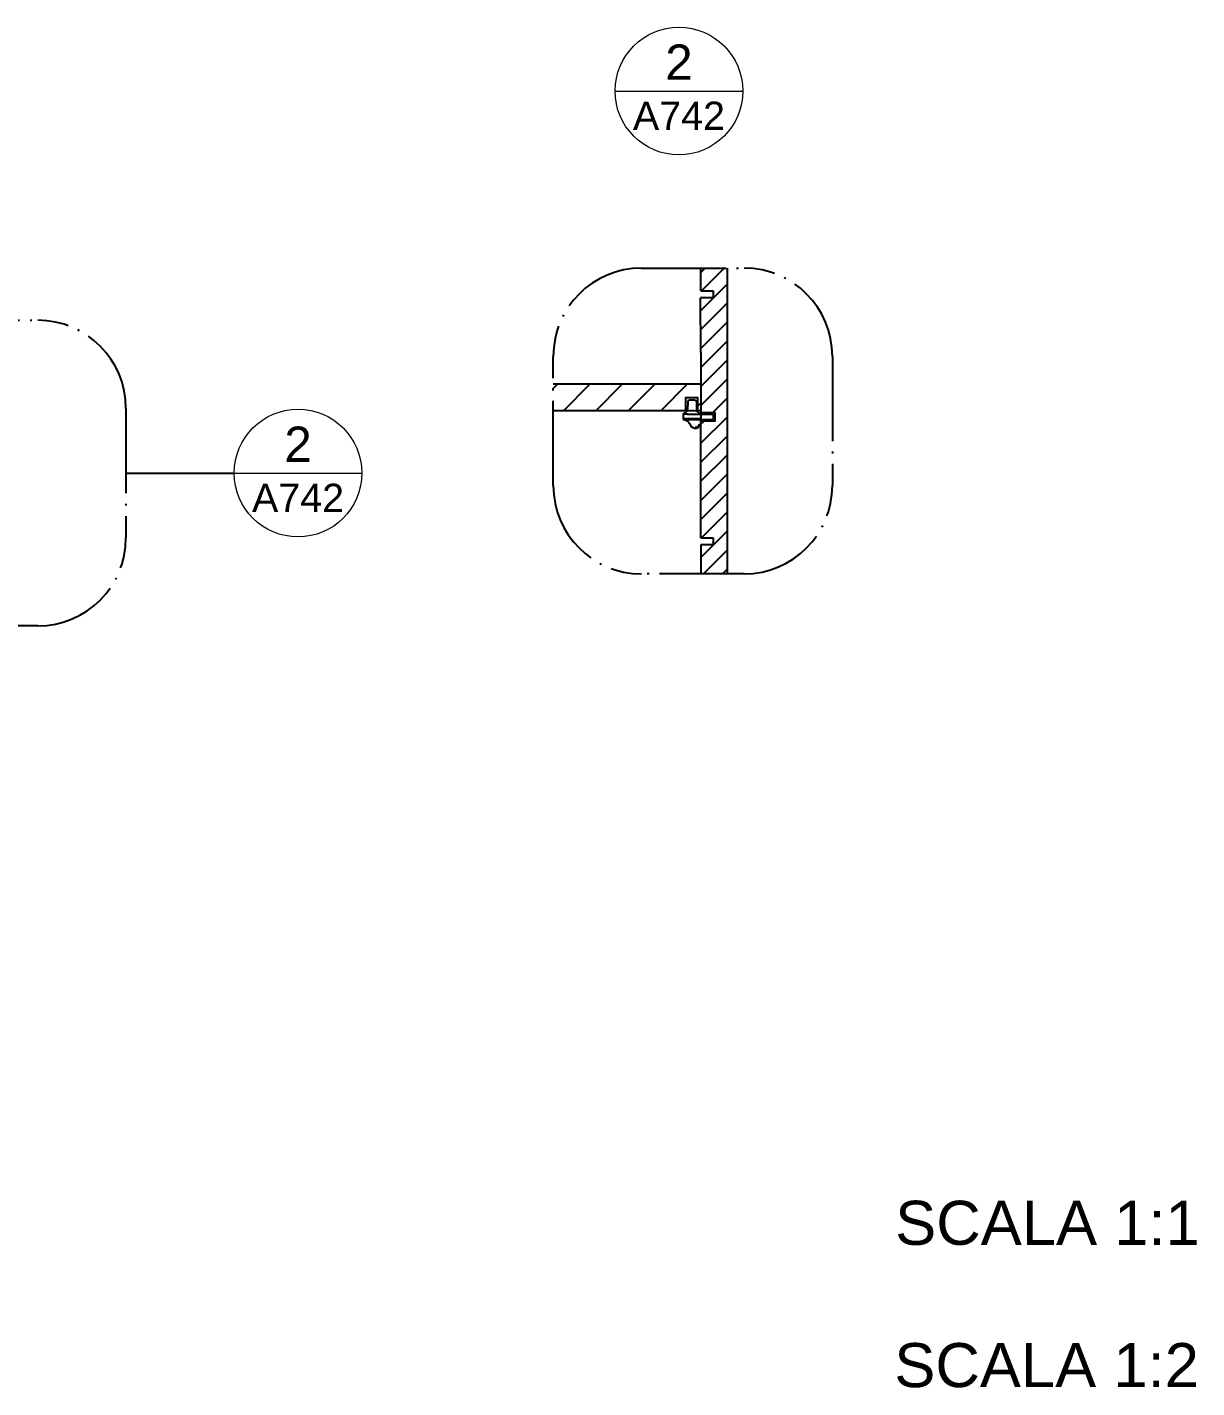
# Model space of a CAD drawing. Header units: millimetres. Extents: x 317 to 1254, y -31 to 529.
# Drawn here: x 1187.9 to 1254.3, y 115.4 to 192.6 of the extents above; entities that cross this region are included whole.
import ezdxf
from ezdxf.enums import TextEntityAlignment as Align

# ---------------------------------------------------------------- set-up
doc = ezdxf.new("R2010")
doc.units = ezdxf.units.MM
doc.linetypes.add('ACAD_ISO04W100', pattern=[30, 24, -3, 0, -3])
doc.layers.add('A-ANNO-SYMB', color=202, linetype='Continuous', lineweight=18)
for name, color, linetype in [('ALTRE LINEE', 70, 'Continuous'), ('CONTRONO SEZIONI', 26, 'ACAD_ISO04W100'), ('LINEE SEZIONE', 5, 'Continuous'), ('retino dettagli', 157, 'Continuous'), ('SIMBOLI', 201, 'ACAD_ISO04W100'), ('viti sottili', 4, 'Continuous')]:
    doc.layers.add(name, color=color, linetype=linetype)
doc.styles.add('ARIAL', font='arial.ttf')
doc.styles.get("Standard").update_dxf_attribs({"font": 'arial.ttf'})

# ---------------------------------------------------------------- blocks, each defined once
blk = doc.blocks.new('DETAGLI')
at = {"layer": 'A-ANNO-SYMB', "linetype": 'Continuous'}
blk.add_line((486.66, 356.17), (504.76, 356.17), dxfattribs=at)
blk.add_circle((495.71, 356.17), 9.05, dxfattribs=at)
for tag, p in [('TAVOLA', (495.71, 362.76)), ('SEZIONE', (495.71, 354.67))]:
    blk.add_attdef(tag, text='', height=5, dxfattribs=at).set_placement(p, align=Align.TOP_CENTER)

msp = doc.modelspace()

# ---------------------------------------------------------------- hatches: boundary and pattern name
at = {"layer": 'retino dettagli'}
h = msp.add_hatch(dxfattribs=at)
h.set_pattern_fill('ANSI31', color=256, scale=0.24)
h.paths.add_polyline_path([(1227.627, 178.919), (1226.129, 178.919), (1226.129, 177.637), (1226.829, 177.637), (1226.829, 177.347), (1226.125, 177.347), (1226.129, 174.137), (1226.127, 170.737), (1226.926, 170.737), (1226.926, 170.253), (1226.126, 170.253), (1226.125, 170.153), (1226.125, 166.847), (1226.129, 163.637), (1226.829, 163.637), (1226.829, 163.372), (1226.829, 163.347), (1226.127, 163.347), (1226.127, 161.59), (1227.627, 161.59)])
h = msp.add_hatch(dxfattribs=at)
h.set_pattern_fill('ANSI31', color=256, scale=0.41)
h.paths.add_polyline_path([(1225.256, 171.569), (1225.971, 171.569), (1225.971, 170.837), (1226.127, 170.837), (1226.128, 172.337), (1217.763, 172.337), (1217.763, 170.837), (1225.256, 170.837)])

# ---------------------------------------------------------------- linework, layer by layer
at = {"layer": 'ALTRE LINEE'}
for p, q in [((1225.256, 170.837), (1225.382, 170.837)), ((1225.882, 170.837), (1225.971, 170.837)), ((1226.127, 170.737), (1226.129, 170.637))]:
    msp.add_line(p, q, dxfattribs=at)
at = {"layer": 'CONTRONO SEZIONI', "ltscale": 0.2}
for points in [[(1222.763, 178.919), (1228.598, 178.919)], [(1182.698, 175.963), (1188.533, 175.963)], [(1217.763, 166.59), (1217.763, 173.919)], [(1233.598, 173.919), (1233.598, 166.59)], [(1193.533, 170.963), (1193.533, 163.634)], [(1228.598, 161.59), (1222.763, 161.59)], [(1188.533, 158.634), (1182.698, 158.634)]]:
    msp.add_lwpolyline(points, dxfattribs=at)
for centre, start, end in [((1222.763, 173.919), 90, 180), ((1228.598, 173.919), 0, 90), ((1188.533, 170.963), 0, 90), ((1222.763, 166.59), 180, 270), ((1228.598, 166.59), 270, 0), ((1188.533, 163.634), 270, 0)]:
    msp.add_arc(centre, 5, start, end, dxfattribs=at)
at = {"layer": 'LINEE SEZIONE'}
for p, q in [((1226.129, 177.637), (1226.129, 178.919)), ((1227.627, 178.919), (1227.627, 161.59)), ((1226.129, 177.637), (1226.829, 177.637)), ((1226.829, 177.637), (1226.829, 177.237)), ((1226.829, 177.237), (1226.125, 177.236)), ((1226.129, 174.137), (1226.125, 177.236)), ((1226.129, 174.137), (1226.127, 170.737)), ((1226.127, 172.337), (1217.763, 172.337)), ((1225.256, 170.837), (1217.763, 170.837)), ((1226.127, 170.837), (1225.971, 170.837)), ((1226.129, 163.637), (1226.126, 170.253)), ((1226.129, 163.637), (1226.829, 163.637)), ((1226.829, 163.637), (1226.829, 163.372)), ((1226.829, 163.637), (1226.829, 163.237)), ((1226.127, 163.237), (1226.127, 161.59)), ((1226.829, 163.237), (1226.127, 163.237)), ((1226.829, 163.347), (1226.829, 163.372))]:
    msp.add_line(p, q, dxfattribs=at)
for points in [[(1225.971, 170.837), (1225.971, 171.569), (1225.256, 171.569), (1225.256, 170.837)], [(1226.127, 170.737), (1226.926, 170.737), (1226.926, 170.253), (1226.126, 170.253)]]:
    msp.add_lwpolyline(points, dxfattribs=at)
at = {"layer": 'SIMBOLI'}
msp.add_line((1193.533, 167.298), (1199.671, 167.298), dxfattribs=at)
at = {"layer": 'viti sottili'}
for p, q in [((1225.391, 171.393), (1225.382, 170.837)), ((1225.891, 171.385), (1225.882, 170.837)), ((1225.129, 170.648), (1225.125, 170.397)), ((1225.129, 170.648), (1225.382, 170.837)), ((1225.379, 170.644), (1225.129, 170.648)), ((1225.379, 170.644), (1225.879, 170.637)), ((1225.879, 170.637), (1226.129, 170.637)), ((1226.127, 170.637), (1225.882, 170.837)), ((1226.129, 170.637), (1226.829, 170.637)), ((1226.129, 170.637), (1226.829, 170.637)), ((1226.829, 170.637), (1226.829, 170.372)), ((1226.829, 170.637), (1226.829, 170.372)), ((1225.125, 170.397), (1226.13, 170.397)), ((1225.125, 170.397), (1225.125, 170.347)), ((1225.125, 170.347), (1226.125, 170.347)), ((1226.125, 170.347), (1226.829, 170.347)), ((1226.126, 170.253), (1226.125, 170.347)), ((1226.261, 170.347), (1226.829, 170.347)), ((1226.829, 170.347), (1226.829, 170.372)), ((1226.829, 170.347), (1226.829, 170.372))]:
    msp.add_line(p, q, dxfattribs=at)
for points in [[(1225.382, 170.837, -0.049455), (1225.882, 170.837, 0.02743)], [(1226.127, 170.637, -0.039738), (1226.127, 170.347, 0.005041)], [(1225.125, 170.347, -0.107364), (1225.32, 170.28, -0.171988), (1225.534, 170.039, -0.786272)]]:
    msp.add_lwpolyline(points, format="xyb", dxfattribs=at)
for centre, radius, start, end in [((1225.632, 170.851), 0.593, 64.20034, 114.03557), ((1225.819, 170.154), 0.307, 202.04826, 0), ((1225.819, 170.154), 0.257, 268.45176, 342.30846)]:
    msp.add_arc(centre, radius, start, end, dxfattribs=at)

# ---------------------------------------------------------------- block references
at = {"layer": 'SIMBOLI'}
ref = msp.add_blockref('DETAGLI', (1026.608, 46.495), dxfattribs=dict(at, xscale=0.4, yscale=0.4, zscale=0.4))
ref.add_attrib('SEZIONE', 'A742', dxfattribs={"layer": 'A-ANNO-SYMB', "linetype": 'Continuous', "height": 1.6, "style": 'ARIAL'}).set_placement((1224.894, 188.363), align=Align.TOP_CENTER)
ref.add_attrib('TAVOLA', '2', dxfattribs={"layer": 'A-ANNO-SYMB', "linetype": 'Continuous', "height": 2, "style": 'ARIAL'}).set_placement((1224.894, 191.6), align=Align.TOP_CENTER)
ref = msp.add_blockref('DETAGLI', (1005.006, 24.831), dxfattribs=dict(at, xscale=0.4, yscale=0.4, zscale=0.4))
ref.add_attrib('SEZIONE', 'A742', dxfattribs={"layer": 'A-ANNO-SYMB', "linetype": 'Continuous', "height": 1.6, "style": 'ARIAL'}).set_placement((1203.291, 166.698), align=Align.TOP_CENTER)
ref.add_attrib('TAVOLA', '2', dxfattribs={"layer": 'A-ANNO-SYMB', "linetype": 'Continuous', "height": 2, "style": 'ARIAL'}).set_placement((1203.291, 169.936), align=Align.TOP_CENTER)

# ---------------------------------------------------------------- texts
at = {"char_height": 2.5, "attachment_point": 1}
for s, insert in [('SCALA 1:1', (1237.157, 126.038)), ('SCALA 1:2', (1237.108, 117.969))]:
    msp.add_mtext_dynamic_manual_height_columns(s, width=119.0372, gutter_width=12.5, heights=[0], dxfattribs=dict(at, insert=insert))

doc.saveas('drawing.dxf')
